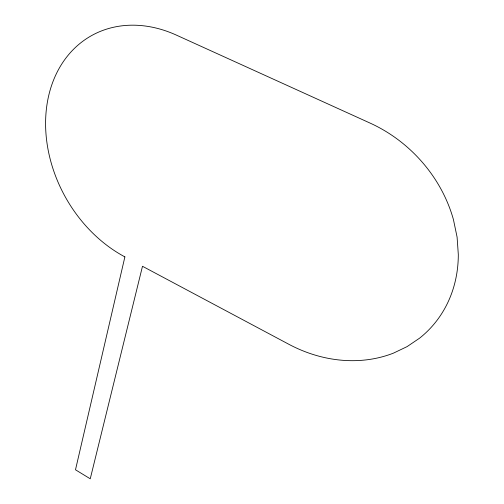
<?xml version="1.0" encoding="UTF-8"?>
<svg xmlns="http://www.w3.org/2000/svg" width="504" height="504" viewBox="0 0 504 504"><rect width="100%" height="100%" fill="white"/><g stroke="black" fill="none" stroke-linecap="round" stroke-linejoin="round"><path stroke-width="0.76" d="M124.885 256.889L75.493 469.785L90.248 478.8L142.493 266.276L288.723 344.213A133.894 115.057 45.4 0 0 393.542 353.096L407.093 346.613L419.555 338.19A133.894 115.057 45.4 0 0 458.306 254.463L457.09 237.101L453.436 219.593A133.894 115.057 45.4 0 0 370.125 123.108L176.35 35.097A128.419 101.569 60.8 0 0 48.68 95.71A128.419 101.569 60.8 0 0 124.885 256.889"/></g></svg>
